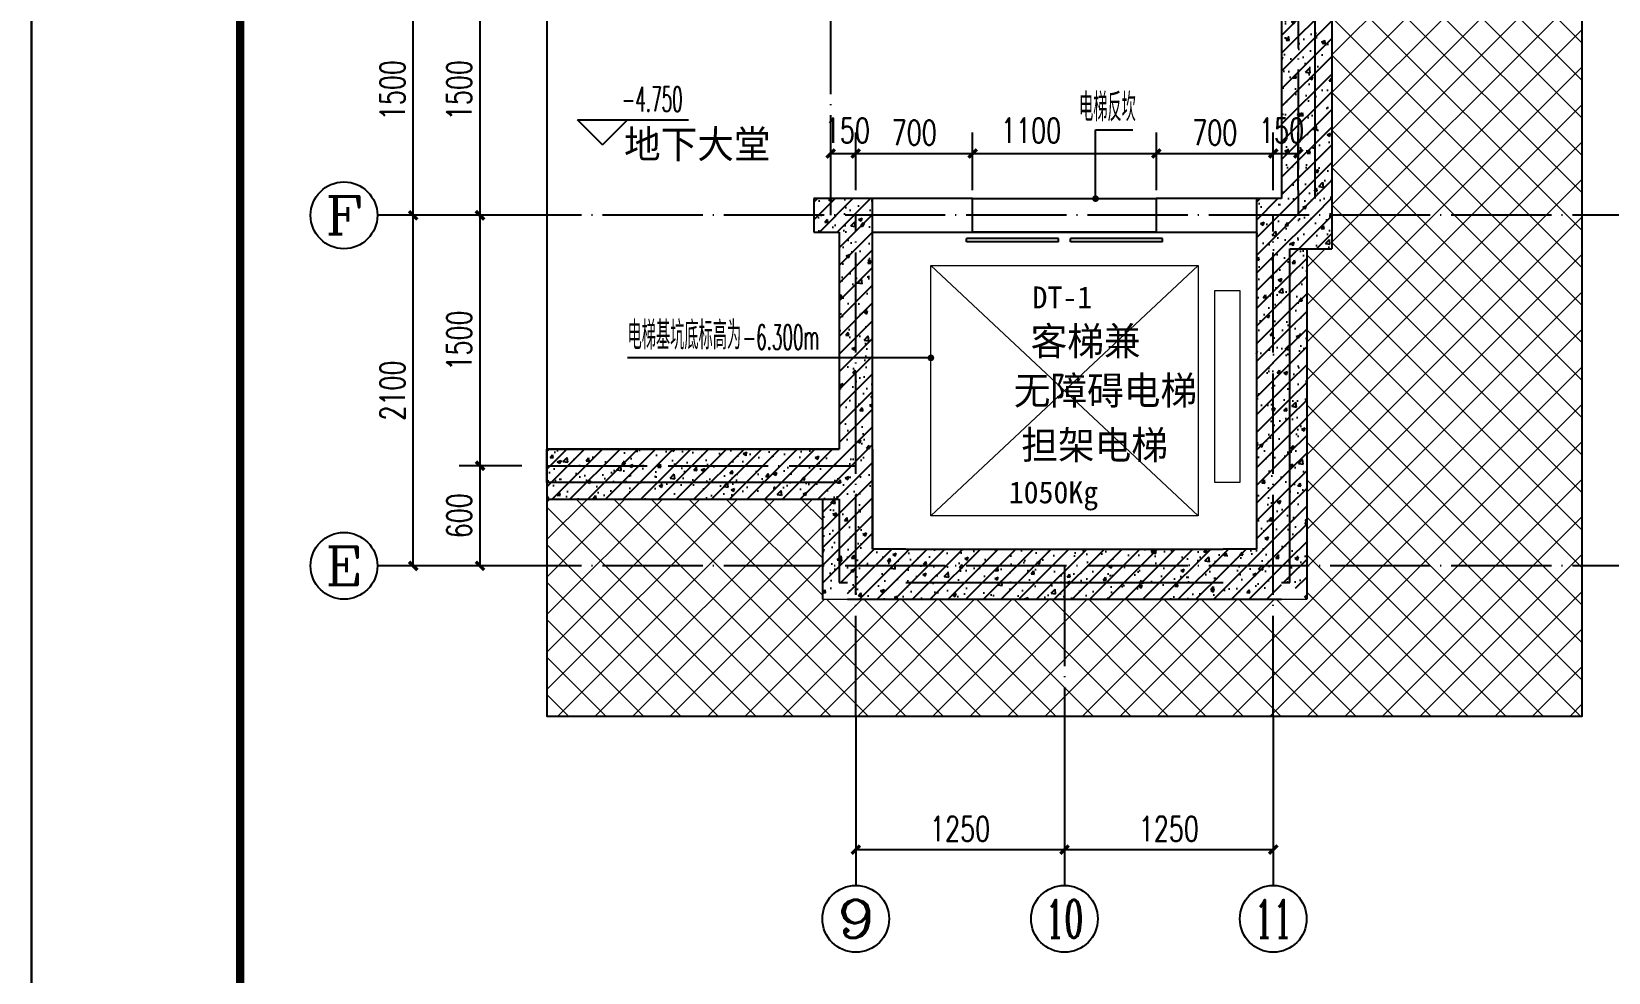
# Model space of a CAD drawing. Extents: x 393367 to 3005760, y 4998 to 826018.
# Drawn here: x 2798753 to 2808196, y 570244 to 575881 of the extents above; entities that cross this region are included whole.
import ezdxf
from ezdxf.enums import TextEntityAlignment as Align

# ---------------------------------------------------------------- set-up
doc = ezdxf.new("R2010")
doc.units = 0
doc.header["$LTSCALE"] = 1000
doc.linetypes.add('DOTE', pattern=[2.42, 2, -0.2, 0.02, -0.2])
doc.layers.get('0').update_dxf_attribs({"linetype": 'CONTINUOUS'})
doc.layers.get('Defpoints').update_dxf_attribs({"linetype": 'CONTINUOUS'})
for name, color, linetype in [('-TK', 7, 'CONTINUOUS'), ('AXIS', 3, 'CONTINUOUS'), ('AXIS_TEXT', 7, 'CONTINUOUS'), ('COLUMN', 140, 'CONTINUOUS'), ('DIM_ELEV', 3, 'CONTINUOUS'), ('DIM_LEAD', 3, 'CONTINUOUS'), ('DIM_SYMB', 3, 'CONTINUOUS'), ('DOTE', 8, 'DOTE'), ('HS-A-墙-砼', 41, 'CONTINUOUS'), ('PUB_DIM', 3, 'CONTINUOUS'), ('PUB_HATCH', 8, 'CONTINUOUS'), ('PUB_TEXT', 7, 'CONTINUOUS'), ('WALL', 130, 'CONTINUOUS'), ('WINDOW', 7, 'CONTINUOUS'), ('尺寸标注', 86, 'CONTINUOUS'), ('建-墙-填充', 8, 'CONTINUOUS')]:
    doc.layers.add(name, color=color, linetype=linetype)
doc.layers.add('3.5方案汇报，与郭总、侯月琴确定户型_t8$0$STAIR', color=2, linetype='CONTINUOUS', lineweight=18)
doc.layers.add('填充', color=251, linetype='CONTINUOUS', lineweight=5)
doc.layers.add('yichutu', color=7, linetype='CONTINUOUS', true_color=0xffffff, plot=False)
doc.styles.add('_TCH_AXIS', font='COMPLEX', dxfattribs={"bigfont": 'GBCBIG'})
doc.styles.add('_TCH_DIM', font='simplex.shx', dxfattribs={"width": 0.65, "bigfont": 'gbcbig.shx'})
doc.styles.add('_TCH_DIM_T3', font='SIMPLEX', dxfattribs={"width": 0.705882, "bigfont": 'GBCBIG'})
doc.styles.add('COMPLEX', font='COMPLEX')
doc.styles.add('黑体', font='simhei.ttf')
doc.dimstyles.new('_TCH_ARCH&&50', dxfattribs={"dimtxt": 148.75, "dimasz": 50, "dimexe": 125, "dimexo": 150, "dimgap": 50, "dimtad": 1, "dimdec": 0, "dimzin": 0, "dimdsep": 46, "dimtxsty": '_TCH_DIM_T3', "dimblk": 'ARCHTICK', "dimcen": 0.09, "dimclrt": 4, "dimazin": 2, "dimtfac": 1, "dimtdec": 0, "dimtix": 1, "dimtmove": 2, "dimatfit": 3, "dimfxl": 1, "dimtolj": 1, "dimtzin": 0, "dimarcsym": 0})
pattern_1 = [(45, (2401960.72, 471109.365), (-53.033009, 53.033009), []), (50, (2401960.72, 471109.37), (215.178055, -18.82564), [22.5, -247.5]), (355, (2401960.72, 471109.37), (-41.6254, 225.65764), [18, -198]), (100.4514, (2401978.65, 471107.8), (173.55281, 206.83186), [19.12206, -210.34263]), (46.1842, (2401960.72, 471169.37), (320.17231, -49.6557), [33.75, -371.25]), (96.6356, (2401987.4, 471165.23), (280.39881, 292.23536), [28.68309, -315.5139]), (351.1842, (2401960.72, 471169.37), (280.39858, 292.23558), [27, -297]), (21, (2401990.72, 471154.37), (179.072116, -120.78567), [22.5, -247.5]), (326, (2401990.72, 471154.37), (72.9946, 217.54501), [18, -198]), (71.4514, (2402005.64, 471144.3), (252.06679, 96.75915), [19.12206, -210.34263]), (37.5, (2401960.72, 471109.365), (3.647957, 99.868156), [0, -195.6, 0, -201, 0, -198.75]), (7.5, (2401960.72, 471109.37), (78.92086, 118.323514), [0, -114.6, 0, -191.1, 0, -75.75]), (327.5, (2401893.82, 471109.365), (160.146731, -6.766462), [0, -75, 0, -234, 0, -310.5]), (317.5, (2401863.82, 471109.37), (174.95585, 30.031495), [0, -97.5, 0, -155.4, 0, -220.5])]

# ---------------------------------------------------------------- blocks, each defined once
blk = doc.blocks.new('A$C1B767261')
at = {"layer": '填充'}
h = blk.add_hatch(dxfattribs=at)
h.set_pattern_fill('ANSI37', color=196, scale=100, style=0)
h.set_pattern_definition([(45, (-464295.8, -101370.73), (-112.2532, 112.2532), []), (135, (-464295.8, -101370.73), (-112.2532, -112.2532), [])])
h.paths.add_polyline_path([(1649.8, 7500), (7999.8, 7500), (7999.8, 12800), (-4550.2, 12800), (-4550.2, 8500), (-2950.4, 8500), (-2950.4, 10000), (49.7, 10000), (49.6, 5300.1), (150, 5299.9), (150, 2099.9), (0, 2100.1), (0, 0), (-2900.2, 0), (-2900.2, 600), (-4550.2, 600), (-4550.2, -700), (1649.8, -700)])
at = {"layer": '填充', "color": 196}
blk.add_lwpolyline([(-4550.2, 600), (-2900.2, 600), (-2900.2, 0), (0, 0), (0, 2100.1), (150, 2099.9), (150, 5299.9), (49.6, 5300.1), (49.7, 10000), (-2950.4, 10000), (-2950.4, 8500), (-4550.2, 8500)], dxfattribs=at)
blk = doc.blocks.new('_axiso')
blk.add_circle((0, 0), 0.5)
at = {"layer": 'AXIS_TEXT', "style": 'COMPLEX', "width": 1.041667}
blk.add_attdef('A', text='', height=0.56, dxfattribs=at).set_placement((-0.25, -0.28), (0.25, -0.28), align=Align.FIT)
blk = doc.blocks.new('_ArchTick')
at = {"color": 0, "linetype": 'ByBlock', "const_width": 0.4}
blk.add_lwpolyline([(-0.5, -0.5), (0.5, 0.5)], dxfattribs=at)
blk = doc.blocks.new('*D2048')
at = {"layer": 'Defpoints', "color": 0, "transparency": 16777216}
for p in [(2803688.2, 575150.8), (2803538.2, 574780.1), (2803688.2, 574780.1)]:
    blk.add_point(p, dxfattribs=at)
at = {"layer": 'PUB_DIM', "color": 0, "lineweight": -2, "transparency": 16777216}
for p, q in [((2803538.2, 574930.1), (2803538.2, 575275.8)), ((2803688.2, 574930.1), (2803688.2, 575275.8)), ((2803538.2, 575150.8), (2803688.2, 575150.8))]:
    blk.add_line(p, q, dxfattribs=at)
at = {"layer": 'PUB_DIM', "color": 0, "lineweight": -2, "transparency": 16777216, "xscale": 50, "yscale": 50, "zscale": 50, "rotation": 180}
blk.add_blockref('_ArchTick', (2803538.2, 575150.8), dxfattribs=at)
at = {"layer": 'PUB_DIM', "color": 0, "lineweight": -2, "transparency": 16777216, "xscale": 50, "yscale": 50, "zscale": 50}
blk.add_blockref('_ArchTick', (2803688.2, 575150.8), dxfattribs=at)
at = {"layer": 'PUB_DIM', "color": 4, "transparency": 16777216, "insert": (2803638.2, 575288.3), "char_height": 148.75, "attachment_point": 5, "style": '_TCH_DIM_T3'}
blk.add_mtext('\\A1;150', dxfattribs=at)
blk = doc.blocks.new('*D2049')
at = {"layer": 'Defpoints', "color": 0, "transparency": 16777216}
for p in [(2804388.2, 575150.8), (2803688.2, 574780.1), (2804388.2, 574780.1)]:
    blk.add_point(p, dxfattribs=at)
at = {"layer": 'PUB_DIM', "color": 0, "lineweight": -2, "transparency": 16777216}
for p, q in [((2803688.2, 574930.1), (2803688.2, 575275.8)), ((2804388.2, 574930.1), (2804388.2, 575275.8)), ((2803688.2, 575150.8), (2804388.2, 575150.8))]:
    blk.add_line(p, q, dxfattribs=at)
at = {"layer": 'PUB_DIM', "color": 0, "lineweight": -2, "transparency": 16777216, "xscale": 50, "yscale": 50, "zscale": 50, "rotation": 180}
blk.add_blockref('_ArchTick', (2803688.2, 575150.8), dxfattribs=at)
at = {"layer": 'PUB_DIM', "color": 0, "lineweight": -2, "transparency": 16777216, "xscale": 50, "yscale": 50, "zscale": 50}
blk.add_blockref('_ArchTick', (2804388.2, 575150.8), dxfattribs=at)
at = {"layer": 'PUB_DIM', "color": 4, "transparency": 16777216, "insert": (2804038.2, 575275.2), "char_height": 148.75, "attachment_point": 5, "style": '_TCH_DIM_T3'}
blk.add_mtext('\\A1;700', dxfattribs=at)
blk = doc.blocks.new('*D2050')
at = {"layer": 'Defpoints', "color": 0, "transparency": 16777216}
for p in [(2805488.2, 575150.8), (2804388.2, 574780.1), (2805488.2, 574780.1)]:
    blk.add_point(p, dxfattribs=at)
at = {"layer": 'PUB_DIM', "color": 0, "lineweight": -2, "transparency": 16777216}
for p, q in [((2804388.2, 574930.1), (2804388.2, 575275.8)), ((2805488.2, 574930.1), (2805488.2, 575275.8)), ((2804388.2, 575150.8), (2805488.2, 575150.8))]:
    blk.add_line(p, q, dxfattribs=at)
at = {"layer": 'PUB_DIM', "color": 0, "lineweight": -2, "transparency": 16777216, "xscale": 50, "yscale": 50, "zscale": 50, "rotation": 180}
blk.add_blockref('_ArchTick', (2804388.2, 575150.8), dxfattribs=at)
at = {"layer": 'PUB_DIM', "color": 0, "lineweight": -2, "transparency": 16777216, "xscale": 50, "yscale": 50, "zscale": 50}
blk.add_blockref('_ArchTick', (2805488.2, 575150.8), dxfattribs=at)
at = {"layer": 'PUB_DIM', "color": 4, "transparency": 16777216, "insert": (2804738.2, 575288.3), "char_height": 148.75, "attachment_point": 5, "style": '_TCH_DIM_T3'}
blk.add_mtext('\\A1;1100', dxfattribs=at)
blk = doc.blocks.new('*D2051')
at = {"layer": 'Defpoints', "color": 0, "transparency": 16777216}
for p in [(2806188.2, 575150.8), (2805488.2, 574780.1), (2806188.2, 574780.1)]:
    blk.add_point(p, dxfattribs=at)
at = {"layer": 'PUB_DIM', "color": 0, "lineweight": -2, "transparency": 16777216}
for p, q in [((2805488.2, 574930.1), (2805488.2, 575275.8)), ((2806188.2, 574930.1), (2806188.2, 575275.8)), ((2805488.2, 575150.8), (2806188.2, 575150.8))]:
    blk.add_line(p, q, dxfattribs=at)
at = {"layer": 'PUB_DIM', "color": 0, "lineweight": -2, "transparency": 16777216, "xscale": 50, "yscale": 50, "zscale": 50, "rotation": 180}
blk.add_blockref('_ArchTick', (2805488.2, 575150.8), dxfattribs=at)
at = {"layer": 'PUB_DIM', "color": 0, "lineweight": -2, "transparency": 16777216, "xscale": 50, "yscale": 50, "zscale": 50}
blk.add_blockref('_ArchTick', (2806188.2, 575150.8), dxfattribs=at)
at = {"layer": 'PUB_DIM', "color": 4, "transparency": 16777216, "insert": (2805838.2, 575275.2), "char_height": 148.75, "attachment_point": 5, "style": '_TCH_DIM_T3'}
blk.add_mtext('\\A1;700', dxfattribs=at)
blk = doc.blocks.new('*D2052')
at = {"layer": 'Defpoints', "color": 0, "transparency": 16777216}
for p in [(2806338.2, 575150.8), (2806188.2, 574780.1), (2806338.2, 574780.1)]:
    blk.add_point(p, dxfattribs=at)
at = {"layer": 'PUB_DIM', "color": 0, "lineweight": -2, "transparency": 16777216}
for p, q in [((2806188.2, 574930.1), (2806188.2, 575275.8)), ((2806338.2, 574930.1), (2806338.2, 575275.8)), ((2806188.2, 575150.8), (2806338.2, 575150.8))]:
    blk.add_line(p, q, dxfattribs=at)
at = {"layer": 'PUB_DIM', "color": 0, "lineweight": -2, "transparency": 16777216, "xscale": 50, "yscale": 50, "zscale": 50, "rotation": 180}
blk.add_blockref('_ArchTick', (2806188.2, 575150.8), dxfattribs=at)
at = {"layer": 'PUB_DIM', "color": 0, "lineweight": -2, "transparency": 16777216, "xscale": 50, "yscale": 50, "zscale": 50}
blk.add_blockref('_ArchTick', (2806338.2, 575150.8), dxfattribs=at)
at = {"layer": 'PUB_DIM', "color": 4, "transparency": 16777216, "insert": (2806238.2, 575288.3), "char_height": 148.75, "attachment_point": 5, "style": '_TCH_DIM_T3'}
blk.add_mtext('\\A1;150', dxfattribs=at)
blk = doc.blocks.new('*D2095')
at = {"layer": 'Defpoints', "color": 0, "transparency": 16777216}
for p in [(2801438.4, 573280.1), (2801838.4, 573280.1), (2801838.4, 572680.1)]:
    blk.add_point(p, dxfattribs=at)
at = {"layer": '尺寸标注', "color": 0, "lineweight": -2, "transparency": 16777216}
for p, q in [((2801688.4, 573280.1), (2801313.4, 573280.1)), ((2801438.4, 572680.1), (2801438.4, 573280.1)), ((2801688.4, 572680.1), (2801313.4, 572680.1))]:
    blk.add_line(p, q, dxfattribs=at)
at = {"layer": '尺寸标注', "color": 0, "lineweight": -2, "transparency": 16777216, "xscale": 50, "yscale": 50, "zscale": 50}
for p, rotation in [((2801438.4, 573280.1), 90), ((2801438.4, 572680.1), 270)]:
    blk.add_blockref('_ArchTick', p, dxfattribs=dict(at, rotation=rotation))
at = {"layer": '尺寸标注', "color": 4, "transparency": 16777216, "insert": (2801314, 572980.1), "char_height": 148.75, "attachment_point": 5, "rotation": 90, "style": '_TCH_DIM_T3'}
blk.add_mtext('\\A1;600', dxfattribs=at)
blk = doc.blocks.new('*D2096')
at = {"layer": 'Defpoints', "color": 0, "transparency": 16777216}
for p in [(2801438.4, 574780.1), (2801838.4, 574780.1), (2801838.4, 573280.1)]:
    blk.add_point(p, dxfattribs=at)
at = {"layer": '尺寸标注', "color": 0, "lineweight": -2, "transparency": 16777216}
for p, q in [((2801688.4, 574780.1), (2801313.4, 574780.1)), ((2801438.4, 573280.1), (2801438.4, 574780.1)), ((2801688.4, 573280.1), (2801313.4, 573280.1))]:
    blk.add_line(p, q, dxfattribs=at)
at = {"layer": '尺寸标注', "color": 0, "lineweight": -2, "transparency": 16777216, "xscale": 50, "yscale": 50, "zscale": 50}
for p, rotation in [((2801438.4, 574780.1), 90), ((2801438.4, 573280.1), 270)]:
    blk.add_blockref('_ArchTick', p, dxfattribs=dict(at, rotation=rotation))
at = {"layer": '尺寸标注', "color": 4, "transparency": 16777216, "insert": (2801314, 574030.1), "char_height": 148.75, "attachment_point": 5, "rotation": 90, "style": '_TCH_DIM_T3'}
blk.add_mtext('\\A1;1500', dxfattribs=at)
blk = doc.blocks.new('*D2097')
at = {"layer": 'Defpoints', "color": 0, "transparency": 16777216}
for p in [(2801438.4, 576280.1), (2801838.4, 576280.1), (2801838.4, 574780.1)]:
    blk.add_point(p, dxfattribs=at)
at = {"layer": '尺寸标注', "color": 0, "lineweight": -2, "transparency": 16777216}
for p, q in [((2801688.4, 576280.1), (2801313.4, 576280.1)), ((2801438.4, 574780.1), (2801438.4, 576280.1)), ((2801688.4, 574780.1), (2801313.4, 574780.1))]:
    blk.add_line(p, q, dxfattribs=at)
at = {"layer": '尺寸标注', "color": 0, "lineweight": -2, "transparency": 16777216, "xscale": 50, "yscale": 50, "zscale": 50}
for p, rotation in [((2801438.4, 576280.1), 90), ((2801438.4, 574780.1), 270)]:
    blk.add_blockref('_ArchTick', p, dxfattribs=dict(at, rotation=rotation))
at = {"layer": '尺寸标注', "color": 4, "transparency": 16777216, "insert": (2801314, 575530.1), "char_height": 148.75, "attachment_point": 5, "rotation": 90, "style": '_TCH_DIM_T3'}
blk.add_mtext('\\A1;1500', dxfattribs=at)
blk = doc.blocks.new('*D2104')
at = {"layer": 'Defpoints', "color": 0, "transparency": 16777216}
for p in [(2801038.4, 574780.1), (2801838.4, 574780.1), (2801838.4, 572680.1)]:
    blk.add_point(p, dxfattribs=at)
at = {"layer": 'PUB_DIM', "color": 0, "lineweight": -2, "transparency": 16777216}
for p, q in [((2801688.4, 574780.1), (2800913.4, 574780.1)), ((2801038.4, 572680.1), (2801038.4, 574780.1)), ((2801688.4, 572680.1), (2800913.4, 572680.1))]:
    blk.add_line(p, q, dxfattribs=at)
at = {"layer": 'PUB_DIM', "color": 0, "lineweight": -2, "transparency": 16777216, "xscale": 50, "yscale": 50, "zscale": 50}
for p, rotation in [((2801038.4, 574780.1), 90), ((2801038.4, 572680.1), 270)]:
    blk.add_blockref('_ArchTick', p, dxfattribs=dict(at, rotation=rotation))
at = {"layer": 'PUB_DIM', "color": 4, "transparency": 16777216, "insert": (2800914, 573730.1), "char_height": 148.75, "attachment_point": 5, "rotation": 90, "style": '_TCH_DIM_T3'}
blk.add_mtext('\\A1;2100', dxfattribs=at)
blk = doc.blocks.new('*D2105')
at = {"layer": 'Defpoints', "color": 0, "transparency": 16777216}
for p in [(2801038.4, 576280.1), (2801838.4, 576280.1), (2801838.4, 574780.1)]:
    blk.add_point(p, dxfattribs=at)
at = {"layer": 'PUB_DIM', "color": 0, "lineweight": -2, "transparency": 16777216}
for p, q in [((2801688.4, 576280.1), (2800913.4, 576280.1)), ((2801038.4, 574780.1), (2801038.4, 576280.1)), ((2801688.4, 574780.1), (2800913.4, 574780.1))]:
    blk.add_line(p, q, dxfattribs=at)
at = {"layer": 'PUB_DIM', "color": 0, "lineweight": -2, "transparency": 16777216, "xscale": 50, "yscale": 50, "zscale": 50}
for p, rotation in [((2801038.4, 576280.1), 90), ((2801038.4, 574780.1), 270)]:
    blk.add_blockref('_ArchTick', p, dxfattribs=dict(at, rotation=rotation))
at = {"layer": 'PUB_DIM', "color": 4, "transparency": 16777216, "insert": (2800914, 575530.1), "char_height": 148.75, "attachment_point": 5, "rotation": 90, "style": '_TCH_DIM_T3'}
blk.add_mtext('\\A1;1500', dxfattribs=at)
blk = doc.blocks.new('*D2142')
at = {"layer": 'Defpoints', "color": 0, "transparency": 16777216}
for p in [(2803688.4, 571780.1), (2804937.9, 571780.1), (2804937.9, 570980.1)]:
    blk.add_point(p, dxfattribs=at)
at = {"layer": 'PUB_DIM', "color": 0, "lineweight": -2, "transparency": 16777216}
for p, q in [((2803688.4, 571630.1), (2803688.4, 570855.1)), ((2804937.9, 571630.1), (2804937.9, 570855.1)), ((2803688.4, 570980.1), (2804937.9, 570980.1))]:
    blk.add_line(p, q, dxfattribs=at)
at = {"layer": 'PUB_DIM', "color": 0, "lineweight": -2, "transparency": 16777216, "xscale": 50, "yscale": 50, "zscale": 50, "rotation": 180}
blk.add_blockref('_ArchTick', (2803688.4, 570980.1), dxfattribs=at)
at = {"layer": 'PUB_DIM', "color": 0, "lineweight": -2, "transparency": 16777216, "xscale": 50, "yscale": 50, "zscale": 50}
blk.add_blockref('_ArchTick', (2804937.9, 570980.1), dxfattribs=at)
at = {"layer": 'PUB_DIM', "color": 4, "transparency": 16777216, "insert": (2804313.1, 571104.5), "char_height": 148.75, "attachment_point": 5, "style": '_TCH_DIM_T3'}
blk.add_mtext('\\A1;1250', dxfattribs=at)
blk = doc.blocks.new('*D2143')
at = {"layer": 'Defpoints', "color": 0, "transparency": 16777216}
for p in [(2804937.9, 571780.1), (2806188.4, 571780.1), (2806188.4, 570980.1)]:
    blk.add_point(p, dxfattribs=at)
at = {"layer": 'PUB_DIM', "color": 0, "lineweight": -2, "transparency": 16777216}
for p, q in [((2804937.9, 571630.1), (2804937.9, 570855.1)), ((2806188.4, 571630.1), (2806188.4, 570855.1)), ((2804937.9, 570980.1), (2806188.4, 570980.1))]:
    blk.add_line(p, q, dxfattribs=at)
at = {"layer": 'PUB_DIM', "color": 0, "lineweight": -2, "transparency": 16777216, "xscale": 50, "yscale": 50, "zscale": 50, "rotation": 180}
blk.add_blockref('_ArchTick', (2804937.9, 570980.1), dxfattribs=at)
at = {"layer": 'PUB_DIM', "color": 0, "lineweight": -2, "transparency": 16777216, "xscale": 50, "yscale": 50, "zscale": 50}
blk.add_blockref('_ArchTick', (2806188.4, 570980.1), dxfattribs=at)
at = {"layer": 'PUB_DIM', "color": 4, "transparency": 16777216, "insert": (2805563.1, 571104.5), "char_height": 148.75, "attachment_point": 5, "style": '_TCH_DIM_T3'}
blk.add_mtext('\\A1;1250', dxfattribs=at)
blk = doc.blocks.new('$DORLIB2D$00000127')
at = {"color": 0}
for points in [[(-0.5333, 0.7949), (-0.5333, 0.6904)], [(-0.0333, 0.7949), (-0.5333, 0.7949)], [(-0.0333, 0.7949), (-0.0333, 0.6904)], [(0.5333, 0.7949), (0.0333, 0.7949)], [(0.0333, 0.7949), (0.0333, 0.6904)], [(0.5333, 0.7949), (0.5333, 0.6904)], [(-0.0333, 0.6904), (-0.5333, 0.6904)], [(0.5333, 0.6904), (0.0333, 0.6904)], [(0.5, 0.5), (-0.5, 0.5)]]:
    blk.add_lwpolyline(points, dxfattribs=at)
blk = doc.blocks.new('A1')
blk.add_lwpolyline([(0, 59400), (0, 0), (84100, 0), (84100, 59400)], close=True)
at = {"const_width": 100}
blk.add_lwpolyline([(2500, 58400), (2500, 1000), (83100, 1000), (83100, 58400)], close=True, dxfattribs=at)
blk = doc.blocks.new('yct-841-594-42050-29700-50-1000')
at = {"layer": 'yichutu', "color": 7, "true_color": 0xffffff}
blk.add_lwpolyline([(0, 0), (0, 29700), (42050, 29700), (42050, 0)], close=True, dxfattribs=at)

msp = doc.modelspace()

# ---------------------------------------------------------------- hatches: boundary and pattern name
at = {"layer": 'PUB_HATCH'}
h = msp.add_hatch(dxfattribs=at)
h.set_pattern_fill('钢筋混凝土', color=256, scale=30, style=0)
h.set_pattern_definition(pattern_1)
h.paths.add_polyline_path([(2806238.52123, 574880.08982), (2806438.35902, 574880.08968), (2806438.35902, 574730.0934), (2806538.52123, 574730.0934), (2806538.52123, 577480.14622), (2806438.26084, 577580.67387), (2806438.26084, 577480.03914), (2806238.52123, 577480.03914)])
h = msp.add_hatch(dxfattribs=at)
h.set_pattern_fill('钢筋混凝土', color=256, scale=30, style=0)
h.set_pattern_definition(pattern_1)
h.paths.add_polyline_path([(2803788.16266, 574880.08992), (2803438.16265, 574880.08968), (2803438.16265, 574680.08968), (2803588.16266, 574680.08992), (2803588.16265, 572580.09383), (2803988.16265, 572580.09383), (2803988.16265, 572780.09383), (2803788.16265, 572780.09383)])
h = msp.add_hatch(dxfattribs=at)
h.set_pattern_fill('钢筋混凝土', color=256, scale=30, style=0)
h.set_pattern_definition(pattern_1)
h.paths.add_polyline_path([(2806088.35902, 574880.08992), (2806088.35902, 572780.09383), (2805888.35902, 572780.09383), (2805888.35902, 572580.09383), (2806288.35902, 572580.09383), (2806288.35902, 574680.08992), (2806438.35902, 574680.08968), (2806438.35902, 574880.08968)])
h = msp.add_hatch(dxfattribs=at)
h.set_pattern_fill('钢筋混凝土', color=256, scale=30, style=0)
h.set_pattern_definition(pattern_1)
h.paths.add_polyline_path([(2806288.35902, 574629.93245), (2806288.35902, 574580.0934), (2806538.52123, 574580.0934), (2806538.52123, 574880.0934), (2806438.35902, 574779.9317), (2806438.35902, 574680.08968), (2806338.51666, 574680.08984)])
at = {"layer": '建-墙-填充'}
h = msp.add_hatch(dxfattribs=at)
h.set_pattern_fill('钢筋混凝土', color=256, scale=30, style=0)
h.set_pattern_definition(pattern_1)
h.paths.add_polyline_path([(2806338.52175, 574680.08984), (2806288.35902, 574680.08992), (2806288.35902, 572580.25801), (2806388.51972, 572480.09731), (2806388.51972, 574580.0934)])
h = msp.add_hatch(dxfattribs=at)
h.set_pattern_fill('钢筋混凝土', color=256, scale=30, style=0)
h.set_pattern_definition(pattern_1)
h.paths.add_polyline_path([(2803588.16265, 573080.0985), (2803588.16265, 573380.0985), (2801838.35691, 573380.0985), (2801838.35691, 573080.0985)])
h = msp.add_hatch(dxfattribs=at)
h.set_pattern_fill('钢筋混凝土', color=256, scale=30, style=0)
h.set_pattern_definition(pattern_1)
h.paths.add_polyline_path([(2803788.16265, 573379.93779), (2803788.16265, 572780.09383), (2803788.31988, 572780.09383), (2803788.32336, 573380.0985)])
h = msp.add_hatch(dxfattribs=at)
h.set_pattern_fill('钢筋混凝土', color=256, scale=30, style=0)
h.set_pattern_definition(pattern_1)
h.paths.add_polyline_path([(2803588.31988, 572580.09383), (2803588.16265, 572580.09383), (2803588.16265, 573179.93779), (2803488.32336, 573080.0985), (2803488.32336, 572480.09731)])
h = msp.add_hatch(dxfattribs=at)
h.set_pattern_fill('钢筋混凝土', color=256, scale=30, style=0)
h.set_pattern_definition(pattern_1)
h.paths.add_polyline_path([(2806238.51972, 572580.09383), (2805888.35902, 572580.09383), (2805888.35902, 572780.09383), (2806088.35902, 572780.09383), (2803988.16265, 572780.09383), (2803988.16265, 572580.09383), (2803638.32336, 572580.09383), (2803638.32336, 572480.09731), (2806238.51972, 572480.09731)])

# ---------------------------------------------------------------- linework, layer by layer
at = {"layer": '3.5方案汇报，与郭总、侯月琴确定户型_t8$0$STAIR'}
for p, q in [((2805738.16265, 574480.09383), (2804138.16265, 572980.09383)), ((2804138.16265, 574480.09383), (2805738.16265, 572980.09383))]:
    msp.add_line(p, q, dxfattribs=at)
for points in [[(2804138.16265, 572980.09383), (2804138.16265, 574480.09383), (2805738.16265, 574480.09383), (2805738.16265, 572980.09383)], [(2805838.16265, 573180.09383), (2805838.16265, 574330.09383), (2805988.16265, 574330.09383), (2805988.16265, 573180.09383)]]:
    msp.add_lwpolyline(points, close=True, dxfattribs=at)
at = {"layer": 'AXIS'}
for p, q in [((2801838.3569, 574780.09712), (2800823.74933, 574780.09712)), ((2801838.3569, 572680.09712), (2800823.74933, 572680.09712)), ((2803688.35691, 571780.09712), (2803688.35691, 570765.48954)), ((2804937.8757, 571780.09712), (2804937.8757, 570765.48954)), ((2806188.3569, 571780.09712), (2806188.3569, 570765.48954))]:
    msp.add_line(p, q, dxfattribs=at)
at = {"layer": 'COLUMN', "color": 6}
for p, q in [((2803788.16266, 574880.08992), (2803438.16265, 574880.08968)), ((2803438.16265, 574880.08968), (2803438.16265, 574680.08968)), ((2803788.16265, 572780.09383), (2803788.16266, 574880.08992)), ((2806088.35902, 574880.08992), (2806088.35902, 572780.09383)), ((2806238.52123, 574880.08982), (2806088.35902, 574880.08992)), ((2803438.16265, 574680.08968), (2803588.16266, 574680.08992)), ((2803588.16266, 574680.08992), (2803588.16265, 573380.0985)), ((2806288.35902, 572580.09383), (2806288.35902, 574580.0934)), ((2803588.16265, 573080.0985), (2803588.16265, 572580.09383)), ((2803988.16265, 572780.09383), (2803788.16265, 572780.09383)), ((2806088.35902, 572780.09383), (2805888.35902, 572780.09383)), ((2803588.16265, 572580.09383), (2803638.32336, 572580.09383)), ((2806238.51972, 572580.09383), (2806288.35902, 572580.09383))]:
    msp.add_line(p, q, dxfattribs=at)
at = {"layer": 'DIM_ELEV'}
for p, q in [((2802171.49136, 575201.95888), (2802021.49136, 575351.95888)), ((2802021.49136, 575351.95888), (2802686.41183, 575351.95888)), ((2802171.49136, 575201.95888), (2802321.49136, 575351.95888))]:
    msp.add_line(p, q, dxfattribs=at)
at = {"layer": 'DIM_LEAD'}
for p, q in [((2805124.32239, 574880.17054), (2805124.32239, 575292.77152)), ((2805124.32239, 575292.77152), (2805347.22692, 575292.77152)), ((2803936.08365, 573926.0603), (2802321.79794, 573926.0603)), ((2804138.16265, 573926.0603), (2803936.08365, 573926.0603))]:
    msp.add_line(p, q, dxfattribs=at)
at = {"layer": 'DIM_LEAD', "const_width": 20}
for points in [[(2805124.32239, 574870.17054, 1), (2805124.32239, 574890.17054, 1)], [(2804148.16265, 573926.0603, 1), (2804128.16265, 573926.0603, 1)]]:
    msp.add_lwpolyline(points, format="xyb", close=True, dxfattribs=at)
at = {"layer": 'DIM_SYMB'}
msp.add_lwpolyline([(2801838.3569, 585280.09624), (2801838.3569, 579980.09724), (2801838.3569, 579980.09724), (2801838.35691, 571780.09712), (2808038.35691, 571780.09712), (2808038.35691, 579980.09724), (2814388.36626, 579980.09724), (2814388.36626, 585280.09624)], close=True, dxfattribs=at)
at = {"layer": 'DOTE', "linetype": 'DOTE', "ltscale": 0.3}
for p, q in [((2803538.35691, 574780.09712), (2803538.35691, 576380.09712)), ((2806338.35691, 576380.36407), (2806338.35691, 574780.09381)), ((2814388.36626, 574780.09712), (2801838.3569, 574780.09712)), ((2803688.35691, 571780.09712), (2803688.35691, 574780.09712)), ((2806188.3569, 571780.09712), (2806188.3569, 574780.09712)), ((2801838.35691, 573280.0939), (2803688.16266, 573280.0939)), ((2814388.36626, 572680.09712), (2801838.3569, 572680.09712)), ((2804938.35691, 572680.09712), (2804938.35691, 571780.09712))]:
    msp.add_line(p, q, dxfattribs=at)
at = {"layer": 'HS-A-墙-砼'}
for p, q in [((2806238.52123, 577480.03914), (2806238.52123, 574880.08982)), ((2806538.52123, 577480.14622), (2806538.52123, 574730.0934)), ((2806538.52123, 574880.0934), (2806538.52123, 574580.0934)), ((2806288.35902, 574580.0934), (2806538.52123, 574580.0934)), ((2806388.51972, 574580.0934), (2806388.51972, 572480.09731)), ((2801838.35691, 573380.0985), (2803588.16265, 573380.0985)), ((2801838.35691, 573380.0985), (2801838.35691, 573080.0985)), ((2803788.32336, 573380.0985), (2803788.32336, 572780.09731)), ((2801838.35691, 573080.0985), (2803588.16265, 573080.0985)), ((2803488.32336, 573080.0985), (2803488.32336, 572480.09731)), ((2803988.16265, 572780.09731), (2805888.35902, 572780.09731)), ((2803638.32336, 572480.09731), (2806238.51972, 572480.09731))]:
    msp.add_line(p, q, dxfattribs=at)
at = {"layer": 'WALL'}
for p, q in [((2806438.16265, 576880.09522), (2806438.16265, 574880.08968)), ((2806238.16265, 576780.09514), (2806238.16265, 574880.08982)), ((2804388.16265, 574880.09383), (2803788.16266, 574880.09383)), ((2804388.16265, 574680.09383), (2804388.16265, 574880.09383)), ((2806088.35902, 574880.09383), (2805488.16265, 574880.09383)), ((2805488.16265, 574880.09383), (2805488.16265, 574680.09383)), ((2803788.16266, 574680.09383), (2804388.16265, 574680.09383)), ((2805488.16265, 574680.09383), (2806088.35902, 574680.09383)), ((2806088.16265, 574680.09383), (2806088.16265, 572780.09383)), ((2803588.16265, 573380.0953), (2801838.35686, 573380.09487)), ((2801838.35691, 573180.09487), (2801838.35686, 573380.09487)), ((2803588.16265, 573180.0953), (2801838.35691, 573180.09487)), ((2803988.16265, 572780.09383), (2805888.35902, 572780.09383)), ((2803988.16265, 572580.09383), (2805888.35902, 572580.09383))]:
    msp.add_line(p, q, dxfattribs=at)
at = {"layer": 'WINDOW'}
for p, q in [((2804388.16265, 574880.09383), (2805488.16265, 574880.09383)), ((2804388.16265, 574680.09383), (2805488.16265, 574680.09383))]:
    msp.add_line(p, q, dxfattribs=at)

# ---------------------------------------------------------------- block references
at = {"layer": '-TK', "xscale": 0.5, "yscale": 0.5, "zscale": 0.5}
msp.add_blockref('A1', (2798752.93768, 557662.12225), dxfattribs=at)
msp.add_blockref('A$C1B767261', (2806388.51972, 572480.0934))
at = {"layer": 'AXIS'}
ref = msp.add_blockref('_axiso', (2800623.74933, 574780.09712), dxfattribs=dict(at, xscale=400, yscale=400, zscale=400))
ref.add_attrib('A', 'F', dxfattribs={"layer": 'AXIS_TEXT', "height": 226.27417, "style": '_TCH_AXIS', "width": 1.3125}).set_placement((2800510.61224, 574666.96004), (2800736.88641, 574666.96004), align=Align.FIT)
ref = msp.add_blockref('_axiso', (2800623.74933, 572680.09712), dxfattribs=dict(at, xscale=400, yscale=400, zscale=400))
ref.add_attrib('A', 'E', dxfattribs={"layer": 'AXIS_TEXT', "height": 226.27417, "style": '_TCH_AXIS', "width": 1.3125}).set_placement((2800510.61224, 572566.96004), (2800736.88641, 572566.96004), align=Align.FIT)
ref = msp.add_blockref('_axiso', (2803688.35691, 570565.48954), dxfattribs=dict(at, xscale=400, yscale=400, zscale=400))
ref.add_attrib('A', '9', dxfattribs={"layer": 'AXIS_TEXT', "height": 226.27417, "style": '_TCH_AXIS', "width": 1.5}).set_placement((2803575.21983, 570452.35246), (2803801.494, 570452.35246), align=Align.FIT)
ref = msp.add_blockref('_axiso', (2804937.8757, 570565.48954), dxfattribs=dict(at, xscale=400, yscale=400, zscale=400))
ref.add_attrib('A', '10', dxfattribs={"layer": 'AXIS_TEXT', "height": 226.27417, "style": '_TCH_AXIS', "width": 0.724138}).set_placement((2804824.73861, 570452.35246), (2805051.01278, 570452.35246), align=Align.FIT)
ref = msp.add_blockref('_axiso', (2806188.3569, 570565.48954), dxfattribs=dict(at, xscale=400, yscale=400, zscale=400))
ref.add_attrib('A', '11', dxfattribs={"layer": 'AXIS_TEXT', "height": 226.27417, "style": '_TCH_AXIS', "width": 0.875}).set_placement((2806075.21982, 570452.35246), (2806301.49399, 570452.35246), align=Align.FIT)
at = {"layer": 'WINDOW', "xscale": 1100, "yscale": -200, "zscale": 1100}
msp.add_blockref('$DORLIB2D$00000127', (2804938.16265, 574780.09383), dxfattribs=at)
at = {"layer": 'yichutu'}
msp.add_blockref('yct-841-594-42050-29700-50-1000', (2798752.93768, 557662.12225), dxfattribs=at)

# ---------------------------------------------------------------- texts
at = {"layer": 'PUB_TEXT', "style": '_TCH_DIM'}
for s, height, width, p in [('-4.750', 148.75, 0.494118, (2802286.41183, 575402.00888)), ('电梯反坎', 168.794326, 0.7, (2805025.33863, 575342.82152)), ('电梯基坑底标高为', 168.794326, 0.7, (2802321.79794, 573976.1103)), ('-6.300m', 148.75, 0.494118, (2803009.88304, 573976.1103))]:
    msp.add_text(s, height=height, dxfattribs=dict(at, width=width)).set_placement(p)
at = {"layer": 'PUB_TEXT', "color": 7}
for s, p in [('地下大堂', (2802300.64222, 575122.30477)), ('客梯兼', (2804735.49552, 573942.17463)), ('无障碍电梯', (2804634.71948, 573646.40446)), ('担架电梯', (2804680.01684, 573319.67972))]:
    msp.add_text(s, height=168.794326, dxfattribs=at).set_placement(p)
at = {"layer": 'PUB_TEXT', "color": 246, "style": '黑体'}
for s, p in [('DT-1', (2804746.59557, 574222.34505)), ('1050Kg', (2804604.03959, 573054.67563))]:
    msp.add_text(s, height=131.434599, dxfattribs=at).set_placement(p)

# ---------------------------------------------------------------- dimensions: what is measured, and where the dimension line sits
at = {"layer": 'PUB_DIM'}
for p1, p2, distance, picture, middle in [((2801838.3569, 574780.09712), (2801838.3569, 576280.09712), 800, '*D2105', (2800913.9819, 575530.09712)), ((2803688.16205, 574780.08953), (2804388.16205, 574780.08953), 370.6927, '*D2049', (2804038.16205, 575275.15722)), ((2805488.16205, 574780.08953), (2806188.16205, 574780.08953), 370.6927, '*D2051', (2805838.16205, 575275.15722)), ((2801838.3569, 572680.09712), (2801838.3569, 574780.09712), 800, '*D2104', (2800913.9819, 573730.09712)), ((2803688.35691, 571780.09712), (2804937.8757, 571780.09712), -800, '*D2142', (2804313.1163, 571104.47212)), ((2804937.8757, 571780.09712), (2806188.3569, 571780.09712), -800, '*D2143', (2805563.1163, 571104.47212))]:
    dim = msp.add_aligned_dim(p1=p1, p2=p2, distance=distance, dimstyle='_TCH_ARCH&&50', dxfattribs=at)
    dim.commit()
    dim.dimension.update_dxf_attribs({"geometry": picture, "text_midpoint": middle})
for base, p1, p2, picture, middle in [((2803688.16205, 575150.78222), (2803538.16446, 574780.08953), (2803688.16205, 574780.08953), '*D2048', (2803638.16446, 575288.28222)), ((2805488.16205, 575150.78222), (2804388.16205, 574780.08953), (2805488.16205, 574780.08953), '*D2050', (2804738.16205, 575288.28222)), ((2806338.16446, 575150.78222), (2806188.16205, 574780.08953), (2806338.16446, 574780.08953), '*D2052', (2806238.16446, 575288.28222))]:
    dim = msp.add_linear_dim(base=base, p1=p1, p2=p2, angle=0, dimstyle='_TCH_ARCH&&50', dxfattribs=at)
    dim.commit()
    dim.dimension.update_dxf_attribs({"geometry": picture, "text_midpoint": middle, "dimtype": 161})
at = {"layer": '尺寸标注', "color": 106}
for p1, p2, picture, middle in [((2801838.3569, 574780.09712), (2801838.3569, 576280.09712), '*D2097', (2801313.9819, 575530.09712)), ((2801838.3569, 573280.09712), (2801838.3569, 574780.09712), '*D2096', (2801313.9819, 574030.09712)), ((2801838.3569, 572680.09712), (2801838.3569, 573280.09712), '*D2095', (2801313.9819, 572980.09712))]:
    dim = msp.add_aligned_dim(p1=p1, p2=p2, distance=400, dimstyle='_TCH_ARCH&&50', dxfattribs=at)
    dim.commit()
    dim.dimension.update_dxf_attribs({"geometry": picture, "text_midpoint": middle})

doc.saveas('drawing.dxf')
